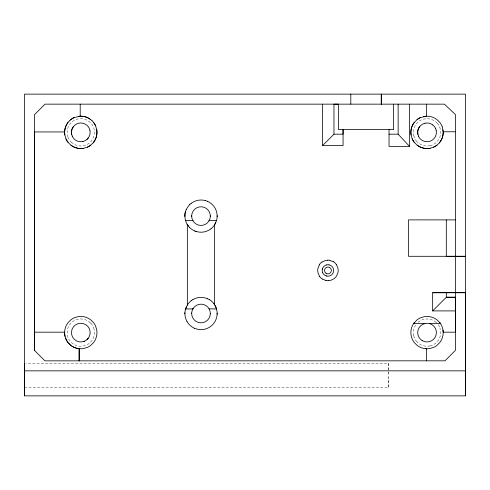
<?xml version="1.0" encoding="UTF-8"?>
<svg xmlns="http://www.w3.org/2000/svg" width="490" height="490" viewBox="0 0 490 490"><rect width="100%" height="100%" fill="white"/><g stroke="black" fill="none" stroke-linecap="round" stroke-linejoin="round"><path stroke-width="0.37" stroke-dasharray="2.45 1.84" d="M388.582 387.37L388.576 371.543M388.582 370.14L388.582 363.329L26.031 363.323M24.5 387.443L388.582 387.443L388.576 377.521M430.073 145.695L431.721 145.212A13.732 13.732 0 0 0 436.149 142.559L437.356 141.334A13.653 13.653 0 0 0 440.369 129.323L439.885 127.676M430.073 345.94L431.721 345.456A13.732 13.732 0 0 0 436.149 342.804L437.356 341.579A13.653 13.653 0 0 0 440.369 329.568L439.885 327.92M418.062 142.676L416.837 141.475M436.014 322.285L436.578 322.806M418.062 342.92L416.837 341.714M71.822 142.676L70.603 141.475A13.732 13.732 0 0 1 67.951 137.047M89.774 322.285L90.999 323.492M437.233 123.247L436.014 122.041A13.653 13.653 0 0 0 423.979 119.046L422.356 119.511A13.732 13.732 0 0 0 417.927 122.163L416.721 123.388A13.653 13.653 0 0 0 413.707 135.399M414.191 137.047L413.701 135.399M414.191 337.291L413.701 335.644M67.951 137.047L67.467 135.399A13.653 13.653 0 0 1 70.48 123.388L71.687 122.163A13.732 13.732 0 0 1 76.115 119.511L77.763 119.027A13.653 13.653 0 0 1 89.774 122.047L90.999 123.247A13.732 13.732 0 0 1 93.645 127.676L94.135 129.323A13.653 13.653 0 0 1 91.115 141.334L89.909 142.559A13.732 13.732 0 0 1 85.481 145.212L83.833 145.695A13.653 13.653 0 0 1 71.846 142.663M93.645 327.92L94.135 329.568A13.653 13.653 0 0 1 91.115 341.579L89.909 342.804A13.732 13.732 0 0 1 85.481 345.456L83.833 345.94A13.653 13.653 0 0 1 71.846 342.908L70.603 341.714A13.732 13.732 0 0 1 67.951 337.291M67.951 337.291L67.467 335.644A13.653 13.653 0 0 1 70.48 323.633L71.687 322.408A13.732 13.732 0 0 1 76.115 319.756L77.763 319.272A13.653 13.653 0 0 1 89.786 322.31M388.582 363.329L388.582 369.687M388.582 371.781L388.582 373.251M437.313 123.266A13.732 13.732 0 0 1 439.965 127.694M416.763 141.457A13.732 13.732 0 0 1 414.111 137.029M430.098 145.677A13.653 13.653 0 0 1 418.086 142.663M416.763 341.695A13.732 13.732 0 0 1 414.111 337.267M438.329 324.778A13.732 13.732 0 0 1 439.904 327.841M430.098 345.922A13.653 13.653 0 0 1 418.086 342.908M413.744 335.65A13.653 13.653 0 0 1 415.722 324.986M436.027 322.31A13.653 13.653 0 0 0 424.015 319.296L422.356 319.756A13.732 13.732 0 0 0 417.927 322.408M91.017 323.412A13.732 13.732 0 0 1 93.67 327.841"/><path stroke-width="0.73" d="M432.658 310.911L446.304 297.252L455.406 297.252L455.412 310.905L432.658 310.911L432.652 292.708L465.5 292.695L465.494 395.865L24.5 395.865L24.5 363.562M34.484 350.387L34.514 114.617L44.982 104.15L444.43 104.15L455.467 114.623L455.4 350.356L445.012 360.824L44.951 360.854L34.484 350.387L34.514 131.939L64.625 131.951A16.182 16.182 0 0 0 64.833 134.977L65.979 138.872A16.182 16.182 0 0 0 68.067 142.351L70.946 145.199A16.182 16.182 0 0 0 83.41 148.329L87.306 147.178A16.182 16.182 0 0 0 90.779 145.095L93.008 142.976M393.586 104.15L393.586 129.636L338.517 129.636L338.517 104.15L333.966 104.15L333.966 134.187L322.591 145.561L343.067 145.561L343.067 129.636L343.067 134.187L333.966 134.187M389.036 129.636L389.036 146.363L409.511 146.363L398.137 134.187L398.137 104.15M446.31 219.9L446.298 256.313L465.494 256.307L408.525 256.295L408.531 219.881L455.412 219.894M455.412 310.905L455.406 332.183L443.199 332.177L442.813 329.017L441.851 326.101A16.182 16.182 0 0 0 439.769 322.622L436.884 319.768A16.182 16.182 0 0 0 424.42 316.644L420.53 317.796A16.182 16.182 0 0 0 417.051 319.878L413.603 323.584L424.952 323.492M184.846 216.562L184.853 215.545M191.676 216.366L191.676 215.784M210.326 216.427A9.328 9.328 0 0 0 196.619 207.87A9.328 9.328 0 0 0 196.061 224.016A9.328 9.328 0 0 0 210.326 216.427L210.326 215.839M217.15 216.66L217.156 215.649M426.508 104.15L426.441 116.197L420.53 117.551A16.182 16.182 0 0 0 417.051 119.627L414.197 122.518A16.182 16.182 0 0 0 411.067 134.983L412.219 138.872A16.182 16.182 0 0 0 414.301 142.351L417.186 145.199A16.182 16.182 0 0 0 429.65 148.329L430.624 148.139M184.84 313.79L184.853 312.773M191.67 313.667L191.676 313.079M210.32 313.906A9.328 9.328 0 0 0 196.698 305.215A9.328 9.328 0 0 0 195.976 321.354A9.328 9.328 0 0 0 210.32 313.906L210.326 313.324M217.137 314.213L217.156 313.202M322.371 269.341L322.555 268.655M185.275 309.76L187.75 304.235M185.496 211.564L186.188 209.653M207.484 201.341A16.115 16.115 0 0 1 212.482 204.759L213.811 206.253A16.115 16.115 0 0 1 216.507 220.647L214.338 225.229M209.016 220.88L209.304 220.365M192.693 309.239L193.029 308.639M319.351 264.888L317.906 268.465A10.315 10.315 0 0 0 317.704 270.67L318.132 273.377L319.59 276.372M64.625 131.951L64.68 130.922A16.182 16.182 0 0 1 67.963 122.512L70.015 120.295M93.008 142.982L93.633 142.21A16.182 16.182 0 0 0 96.763 129.746L95.611 125.856A16.182 16.182 0 0 0 93.529 122.378L92.089 120.773M439.242 142.982L439.873 142.21A16.182 16.182 0 0 0 443.205 131.767L442.237 126.824M439.248 142.976L437.019 145.095A16.182 16.182 0 0 1 433.54 147.178L430.624 148.139M34.514 332.183L64.625 332.183A16.182 16.182 0 0 0 64.796 335.252L64.992 336.226L64.827 335.227A16.182 16.182 0 0 1 67.957 322.757L70.811 319.872A16.182 16.182 0 0 1 74.29 317.796L78.18 316.638A16.182 16.182 0 0 1 90.644 319.768L93.529 322.622A16.182 16.182 0 0 1 95.611 326.101L96.763 329.99A16.182 16.182 0 0 1 93.633 342.455L90.779 345.34A16.182 16.182 0 0 1 87.3 347.422L83.41 348.574A16.182 16.182 0 0 1 72.636 346.577L70.15 344.844M70.915 345.474L68.067 342.596A16.182 16.182 0 0 1 65.954 339.141L65.023 336.195M71.742 346.069L72.606 346.608A16.182 16.182 0 0 0 78.32 348.629L79.362 348.721M69.47 344.225L68.735 343.392M189.624 204.63L191.155 203.289M70.015 120.307L70.811 119.627A16.182 16.182 0 0 1 74.296 117.545L80.207 116.204A16.182 16.182 0 0 1 90.644 119.523L92.089 120.779M210.853 228.916L212.378 227.574A16.219 16.219 0 0 0 215.821 222.552M191.278 300.584L192.968 299.47M322.034 262.095L325.029 260.643L327.743 260.214M423.826 323.823L424.463 323.621M326.61 264.931L325.924 265.139A5.715 5.715 0 0 0 322.512 268.636M423.446 116.589L424.42 116.4A16.182 16.182 0 0 1 436.884 119.529L439.769 122.378A16.182 16.182 0 0 1 441.851 125.863L442.237 126.824M328.159 280.703L330.873 280.274L333.868 278.822A10.302 10.302 0 0 0 336.55 276.029L337.996 272.452A10.315 10.315 0 0 0 338.198 270.247L337.769 267.534L336.318 264.545M429.595 323.614L440.369 323.443L439.769 322.622M443.205 131.773L455.461 131.773M389.036 134.187L398.137 134.187M432.652 292.708L465.494 292.695M455.406 297.246L446.304 297.252L446.304 292.702M185.496 308.939L192.858 308.939M425.602 348.721L426.619 348.776M24.5 370.838L465.488 370.838M185.471 220.561L192.821 220.58M209.157 220.623L216.513 220.641M209.089 308.853L216.494 308.939M329.948 260.411L333.519 261.862M329.066 264.882L329.758 265.065A5.715 5.715 0 0 1 333.267 268.416L333.482 269.114A5.715 5.715 0 0 1 333.531 271.576L333.347 272.262A5.715 5.715 0 0 1 329.96 275.79L329.292 275.986A5.715 5.715 0 0 1 326.799 276.048M326.836 276.035L326.144 275.852M325.96 280.507L322.383 279.055M205.543 200.594L207.454 201.286M195.608 231.335L196.459 231.611M194.555 230.919L195.608 231.335M207.595 298.741L209.389 299.684M194.401 328.245L192.601 327.302A16.133 16.133 0 0 1 188.142 323.216L186.972 321.52M189.526 227.483L187.07 224.285M213.903 303.769L215.018 305.466A16.09 16.09 0 0 1 216.274 308.222L216.574 309.19M192.674 220.31L192.956 220.825M65.593 338.149L65.979 339.111A16.182 16.182 0 0 0 68.067 342.596M322.634 272.483L322.42 271.803A5.715 5.715 0 0 1 322.328 269.322M465.494 395.853L465.488 94.135L24.5 94.135L24.5 395.853M426.423 348.776L426.429 360.824M409.511 104.15L409.511 146.363M350.803 94.135L350.803 104.15M322.591 104.15L322.591 145.561M214.553 224.371L214.553 304.7M187.345 224.285L187.345 304.86M80.207 104.15L80.207 116.204M82.308 141.585A9.353 9.353 0 0 0 84.556 140.924A9.371 9.371 0 0 0 87.024 139.338A9.353 9.353 0 0 0 88.212 138.058M72.238 136.116A9.353 9.353 0 0 0 75.111 139.779A9.341 9.341 0 0 0 82.883 141.475M71.681 134.444A9.353 9.353 0 0 1 73.377 126.659M89.921 130.279A9.353 9.353 0 0 0 89.37 128.601A9.353 9.353 0 0 0 87.771 126.138A9.341 9.341 0 0 0 86.485 124.95A9.353 9.353 0 0 0 78.712 123.235A9.341 9.341 0 0 0 72.244 136.116M89.909 130.285A9.341 9.341 0 0 1 87.03 139.332M96.763 129.746A16.182 16.182 0 0 1 93.633 142.21M64.827 134.983A16.182 16.182 0 0 1 67.957 122.518M70.811 119.633A16.182 16.182 0 0 1 74.29 117.551M78.18 116.4A16.182 16.182 0 0 1 90.644 119.529M93.529 122.378A16.182 16.182 0 0 1 95.611 125.863M90.785 145.095A16.182 16.182 0 0 1 87.306 147.178M83.416 148.329A16.182 16.182 0 0 1 70.952 145.199M68.067 142.345A16.182 16.182 0 0 1 65.985 138.866M418.448 136.116A9.371 9.371 0 0 0 421.327 139.785A9.341 9.341 0 0 0 429.13 141.469A9.371 9.371 0 0 0 433.264 139.338A9.341 9.341 0 0 0 436.149 130.279M417.89 134.431A9.371 9.371 0 0 1 419.593 126.641M424.934 123.211A9.371 9.371 0 0 1 432.731 124.913M435.61 128.582A9.371 9.371 0 0 1 436.161 130.26M418.485 136.116A9.341 9.341 0 0 1 424.971 123.253M432.725 124.95A9.341 9.341 0 0 1 435.598 128.607M87.03 339.576A9.341 9.341 0 0 0 89.358 328.857A9.353 9.353 0 0 0 87.771 326.383A9.341 9.341 0 0 0 75.344 325.029A9.341 9.341 0 0 0 72.685 337.243A9.341 9.341 0 0 0 84.556 341.169M88.212 338.296A9.353 9.353 0 0 1 84.004 341.395M443.003 129.746A16.182 16.182 0 0 1 439.873 142.21M417.051 119.633A16.182 16.182 0 0 1 420.53 117.551M437.025 145.095A16.182 16.182 0 0 1 433.54 147.178M429.657 148.329A16.182 16.182 0 0 1 417.192 145.199M414.307 142.345A16.182 16.182 0 0 1 412.225 138.866M411.073 134.977A16.182 16.182 0 0 1 414.197 122.512M443.003 329.99A16.182 16.182 0 0 1 439.873 342.455L437.019 345.34A16.182 16.182 0 0 1 433.54 347.422L429.644 348.568A16.182 16.182 0 0 1 417.186 345.444L414.307 342.59A16.182 16.182 0 0 1 412.219 339.111L411.073 335.221A16.182 16.182 0 0 1 414.197 322.757M209.383 299.604A16.219 16.219 0 0 1 213.903 303.696M215.018 305.484A16.133 16.133 0 0 1 215.747 320.099L214.804 321.887A16.219 16.219 0 0 1 210.718 326.401L209.022 327.522A16.133 16.133 0 0 1 194.432 328.227M187.027 321.526A16.133 16.133 0 0 1 186.298 306.911M187.241 305.117A16.133 16.133 0 0 1 191.314 300.621M193.005 299.506A16.133 16.133 0 0 1 207.613 298.784M210.878 228.879A16.115 16.115 0 0 1 196.514 231.574M194.61 230.882A16.115 16.115 0 0 1 189.612 227.464M188.276 225.933A16.115 16.115 0 0 1 185.588 211.582M186.28 209.671A16.115 16.115 0 0 1 189.697 204.679M191.222 203.344A16.115 16.115 0 0 1 205.586 200.655M184.748 215.52A16.219 16.219 0 0 1 185.392 211.508M328.086 280.715A10.302 10.302 0 0 1 325.887 280.519M322.304 279.055A10.302 10.302 0 0 1 319.511 276.372M319.229 264.808A10.315 10.315 0 0 1 321.918 262.009M327.706 260.11A10.315 10.315 0 0 1 329.911 260.312M333.5 261.77A10.315 10.315 0 0 1 336.299 264.459M326.113 275.864A5.715 5.715 0 0 1 322.591 272.483M326.573 264.894A5.715 5.715 0 0 1 329.053 264.845M381.3 94.135L381.3 104.15L381.3 94.135M79.19 348.721L79.16 360.854L79.19 348.721M422.166 340.575A9.341 9.341 0 0 0 436.382 332.851A9.341 9.341 0 0 0 422.582 324.398A9.341 9.341 0 0 0 422.166 340.575M326.034 273.279A3.412 3.412 0 0 0 331.356 270.707A3.412 3.412 0 0 0 326.469 267.381A3.412 3.412 0 0 0 326.034 273.279"/></g></svg>
